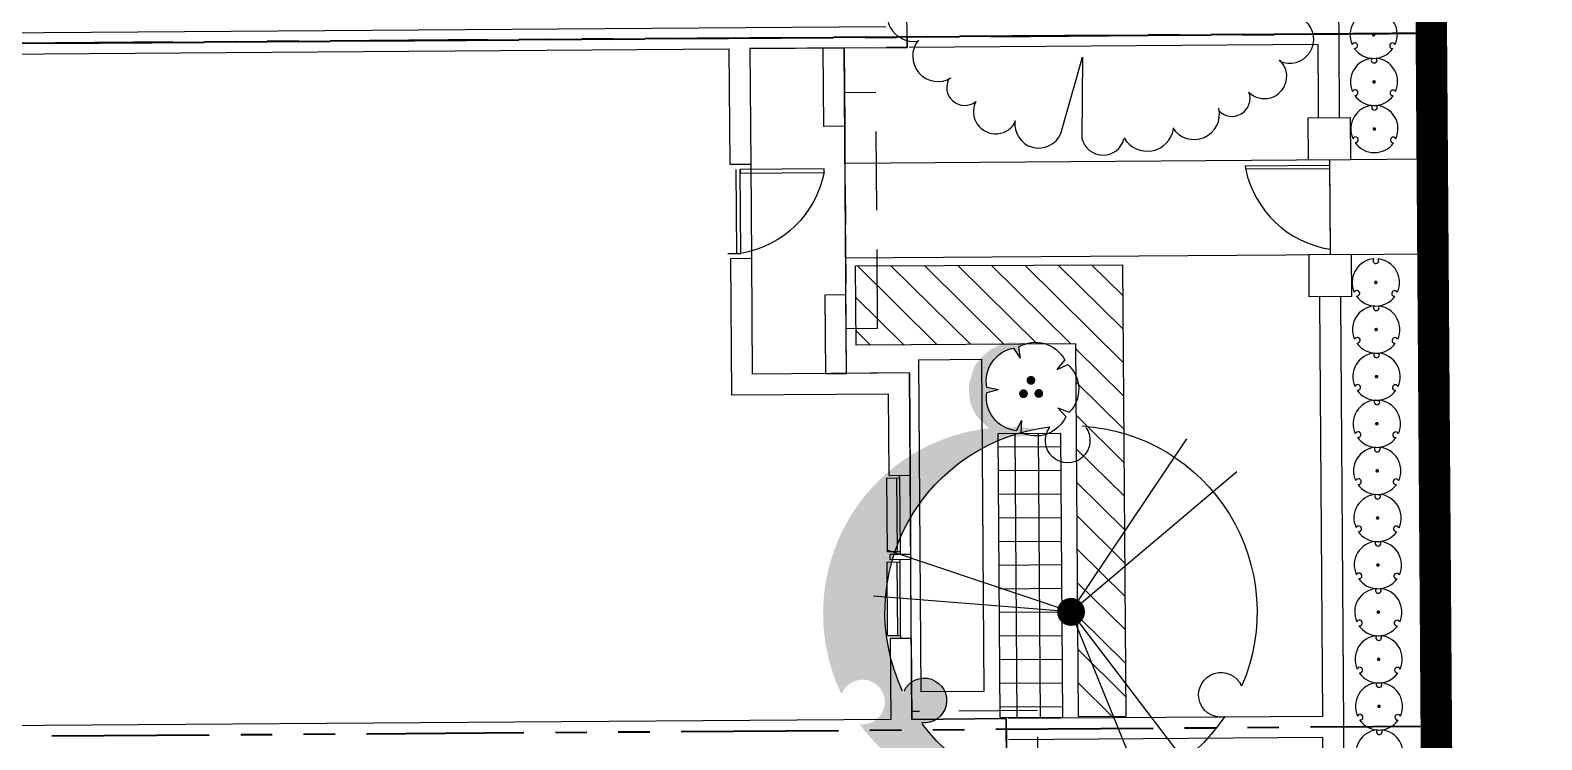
# Model space of a CAD drawing. Header units: feet. Extents: x 919634 to 928945, y 707022 to 708026.
# Drawn here: x 921037.9 to 921085.94, y 707492.02 to 707514.55 of the extents above; entities that cross this region are included whole.
import ezdxf

# ---------------------------------------------------------------- set-up
doc = ezdxf.new("R2010")
doc.units = ezdxf.units.FT
doc.header["$LTSCALE"] = 20
doc.header["$MEASUREMENT"] = 0
for name, pattern in [('PHANTOM2', [1.25, 0.625, -0.125, 0.125, -0.125, 0.125, -0.125]), ('Site Plan$0$HIDDEN2', [0.1875, 0.125, -0.0625]), ('Site Plan$0$PHANTOM2', [1.25, 0.625, -0.125, 0.125, -0.125, 0.125, -0.125])]:
    doc.linetypes.add(name, pattern=pattern)
doc.layers.add('-u-site-propline', color=7, linetype='PHANTOM2', true_color=0xd10000)
for name, color, linetype in [('-u-site-xref', 7, 'Continuous'), ('LK-SHRB-035M', 4, 'Continuous'), ('LK-SHRB-TRNK', 3, 'Continuous'), ('LP-SHRB', 7, 'Continuous'), ('Site Plan$0$-u-site-bldg_interior', 252, 'Continuous'), ('Site Plan$0$-u-site-fence', 4, 'Site Plan$0$FENCELINE1'), ('Site Plan$0$-u-site-wall', 4, 'Continuous'), ('Site Plan$0$A-DOOR', 253, 'Continuous'), ('Site Plan$0$SP-BLDG-ROOF ABOVE', 4, 'Site Plan$0$HIDDEN2'), ('x-RL TH8-LP Block$0$L-002', 253, 'Continuous'), ('x-RL TH8-LP Block$0$LK-SHRB-035M', 253, 'Continuous'), ('x-RL TH8-LP Block$0$LK-SHRB-TRNK', 253, 'Continuous'), ('x-RL TH8-LP Block$0$LK-TREE-013M', 253, 'Continuous'), ('x-RL TH8-LP Block$0$LK-TREE-035M', 253, 'Continuous'), ('x-RL TH8-LP Block$0$LK-TREE-050M', 253, 'Continuous'), ('x-RL TH8-LP Block$0$LK-TREE-TRNK', 253, 'Continuous'), ('x-RL TH8-LP Block$0$LP-PATT-GRND', 253, 'Continuous'), ('x-RL TH8-LP Block$0$LP-PATT-SHAR', 253, 'Continuous'), ('x-RL TH8-LP Block$0$LP-SHAR-BRDR-CONT', 253, 'Continuous'), ('x-RL TH8-LP Block$0$LP-SHRB', 253, 'Continuous'), ('x-RL TH8-LP Block$0$LP-TREE', 253, 'Continuous')]:
    doc.layers.add(name, color=color, linetype=linetype)
for name, color, linetype, lineweight in [('Site Plan$0$SP-LOT LINES', 252, 'Site Plan$0$PHANTOM2', 40), ('Site Plan$0$SP-SIDEWALK', 2, 'Continuous', 25), ('SP-BUILDING-FOOTPRINT', 1, 'Continuous', 25)]:
    doc.layers.add(name, color=color, linetype=linetype, lineweight=lineweight)
for name, color, linetype, plot in [('x-RL TH8-LP Block$0$-u-site-no_plot', 253, 'Continuous', False), ('x-RL TH8-LP Block$0$LK-SHRB-SHAD', 253, 'Continuous', False), ('x-RL TH8-LP Block$0$LK-TREE-SHAD', 253, 'Continuous', False)]:
    doc.layers.add(name, color=color, linetype=linetype, plot=plot)
doc.layers.get('-u-site-xref').off()
doc.linetypes.add('Site Plan$0$FENCELINE1', pattern='A,0.25,-0.1,[133,ltypeshp.shx,S=0.1,R=0,X=-0.1,Y=0],-0.1,1', length=1.45)

# ---------------------------------------------------------------- blocks, each defined once
blk = doc.blocks.new('Site Plan$0$_Details_TH8_wall')
at = {"layer": 'Site Plan$0$-u-site-fence'}
for p, q in [((9.367, 150.421, 0), (9.392, 147.421, 0)), ((9.368, 150.254, 0), (9.39, 147.587, 0))]:
    blk.add_line(p, q, dxfattribs=at)
at = {"layer": 'Site Plan$0$-u-site-fence', "elevation": 0}
blk.add_lwpolyline([(6.705, 150.118), (6.704, 150.232), (9.368, 150.254), (9.369, 150.139)], close=True, dxfattribs=at)
at = {"layer": 'Site Plan$0$-u-site-fence'}
blk.add_arc((9.876, 150.792, 0), 3.242, 192.0149, 261.3807, dxfattribs=at)
at = {"layer": 'Site Plan$0$-u-site-wall'}
for p, q in [((9.7, 150.423, 0), (9.526, 170.423)), ((8.998, 154.082, 0), (-3.999, 153.969)), ((9.03, 150.418, 0), (8.998, 154.082, 0)), ((9.184, 132.753, 0), (9.056, 147.418, 0)), ((9.886, 129.091, 0), (9.726, 147.424, 0)), ((9.184, 132.753, 0), (-0.814, 132.666, 0)), ((9.19, 132.083, 0), (-0.808, 131.996, 0)), ((9.216, 129.085, 0), (9.19, 132.083, 0))]:
    blk.add_line(p, q, dxfattribs=at)
for points in [[(10.026, 151.766), (10.037, 150.426), (8.697, 150.415), (8.686, 151.755)], [(10.062, 147.426), (10.072, 146.086), (8.733, 146.075), (8.722, 147.415)]]:
    blk.add_wipeout(points).translate(0, 0, 0).dxf.layer = 'Site Plan$0$-u-site-wall'
at = {"layer": 'Site Plan$0$-u-site-wall', "elevation": 0}
for points in [[(10.026, 151.766), (10.037, 150.426), (8.697, 150.415), (8.686, 151.755)], [(10.062, 147.426), (10.072, 146.086), (8.733, 146.075), (8.722, 147.415)]]:
    blk.add_lwpolyline(points, close=True, dxfattribs=at)
blk = doc.blocks.new('*U239')
at = {"layer": 'Site Plan$0$A-DOOR'}
blk.add_lwpolyline([(-28.62, -31.97), (-30, -31.97), (-30, 0), (-28.62, 0)], close=True, dxfattribs=at)
blk.add_arc((-36.41, 6.14), 38.9, 281.54667, 350.91249, dxfattribs=at)
blk = doc.blocks.new('Site Plan')
at = {"layer": 'Site Plan$0$-u-site-bldg_interior'}
for p, q in [((921012.016, 707514.288, 0), (921065.098, 707514.667, 0)), ((921060.777, 707513.969, 0), (921065.11, 707514, 0)), ((921064.443, 707513.995, 0), (921060.777, 707513.969, 0)), ((921001.195, 707513.543, 0), (921060.11, 707513.964, 0)), ((921060.11, 707513.964, 0), (921060.136, 707510.298, 0)), ((921060.777, 707513.969, 0), (921060.803, 707510.303, 0)), ((921060.136, 707510.298, 0), (921060.803, 707510.303, 0)), ((921060.803, 707510.303, 0), (921060.825, 707507.303, 0)), ((921060.361, 707507.466, 0), (921060.342, 707510.133, 0)), ((921060.486, 707507.467, 0), (921060.467, 707510.134, 0)), ((921060.073, 707507.464, 0), (921060.486, 707507.467, 0)), ((921060.825, 707507.303, 0), (921060.158, 707507.298, 0)), ((921060.158, 707507.298, 0), (921060.189, 707502.965, 0)), ((921060.825, 707507.303, 0), (921060.851, 707503.636, 0)), ((921065.843, 707503.672, 0), (921060.851, 707503.636, 0)), ((921065.843, 707503.672, 0), (921065.866, 707500.422, 0)), ((921065.181, 707503, 0), (921060.189, 707502.965, 0)), ((921065.2, 707500.417, 0), (921065.181, 707503, 0)), ((921065.117, 707500.333, 0), (921065.53, 707500.336, 0)), ((921065.117, 707500.333, 0), (921065.134, 707498, 0)), ((921065.2, 707500.417, 0), (921065.866, 707500.422, 0)), ((921065.437, 707500.336, 0), (921065.454, 707498.002, 0)), ((921065.53, 707500.336, 0), (921065.529, 707500.42, 0)), ((921065.53, 707500.336, 0), (921065.547, 707498.003, 0)), ((921065.866, 707500.422, 0), (921065.884, 707497.922, 0)), ((921065.134, 707498, 0), (921065.547, 707498.003, 0)), ((921065.136, 707497.667, 0), (921065.549, 707497.67, 0)), ((921065.153, 707495.333, 0), (921065.136, 707497.667, 0)), ((921065.218, 707497.917, 0), (921065.884, 707497.922, 0)), ((921065.218, 707497.917, 0), (921065.219, 707497.751, 0)), ((921065.219, 707497.751, 0), (921065.885, 707497.755, 0)), ((921065.473, 707495.336, 0), (921065.457, 707497.669, 0)), ((921065.547, 707498.003, 0), (921065.547, 707497.92, 0)), ((921065.549, 707497.67, 0), (921065.548, 707497.753, 0)), ((921065.566, 707495.336, 0), (921065.549, 707497.67, 0)), ((921065.884, 707497.922, 0), (921065.885, 707497.755, 0)), ((921065.903, 707495.255, 0), (921065.885, 707497.755, 0)), ((921065.153, 707495.333, 0), (921065.566, 707495.336, 0)), ((921065.566, 707495.336, 0), (921065.566, 707495.253, 0)), ((921065.237, 707495.251, 0), (921065.903, 707495.255, 0)), ((921065.237, 707495.251, 0), (921065.255, 707492.667, 0)), ((921065.903, 707495.255, 0), (921065.922, 707492.672, 0)), ((921065.255, 707492.667, 0), (921021.597, 707492.355, 0)), ((921068.926, 707492.027, 0), (921068.941, 707490.027, 0))]:
    blk.add_line(p, q, dxfattribs=at)
at = {"layer": 'Site Plan$0$-u-site-bldg_interior', "elevation": 0}
for points in [[(921065.764, 707514.672), (921065.769, 707514.005), (921065.11, 707514)], [(921065.922, 707492.672), (921068.922, 707492.694), (921068.926, 707492.027)]]:
    blk.add_lwpolyline(points, dxfattribs=at)
for points in [[(921063.12, 707511.498), (921063.103, 707513.986), (921063.769, 707513.991), (921063.787, 707511.502)], [(921063.159, 707506.141), (921063.176, 707503.653), (921063.843, 707503.658), (921063.825, 707506.146)]]:
    blk.add_lwpolyline(points, close=True, dxfattribs=at)
at = {"layer": 'Site Plan$0$SP-BLDG-ROOF ABOVE', "ltscale": 0.5}
blk.add_line((921063.787, 707511.502, 0), (921063.825, 707506.146, 0), dxfattribs=at)
at = {"layer": 'Site Plan$0$SP-BLDG-ROOF ABOVE', "elevation": 0}
for points in [[(921063.833, 707505.084), (921064.833, 707505.091), (921064.779, 707512.572), (921063.779, 707512.565)], [(921065.997, 707482.089), (921069.997, 707482.118), (921069.92, 707492.953), (921065.92, 707492.924)]]:
    blk.add_lwpolyline(points, dxfattribs=at)
at = {"layer": 'Site Plan$0$SP-LOT LINES', "ltscale": 0.4}
blk.add_line((921082.747, 707470.458, 0), (921082.59, 707492.458, 0), dxfattribs=at)
at = {"layer": 'Site Plan$0$SP-LOT LINES', "ltscale": 0.4, "elevation": 0}
for points in [[(921082.433, 707514.457), (921082.273, 707536.79), (920988.276, 707536.118), (920988.435, 707513.786)], [(921082.59, 707492.458), (921082.433, 707514.457), (920988.435, 707513.786), (920988.593, 707491.786)]]:
    blk.add_lwpolyline(points, close=True, dxfattribs=at)
at = {"layer": 'Site Plan$0$SP-SIDEWALK', "elevation": 0}
blk.add_lwpolyline([(921082.483, 707507.458), (921082.462, 707510.458), (921063.795, 707510.324), (921063.817, 707507.324)], close=True, dxfattribs=at)
at = {"layer": 'Site Plan$0$-u-site-bldg_interior', "xscale": -0.08333333333333336, "yscale": 0.08333333333333336, "zscale": 0.08333333333333333, "rotation": 90.40944444462218}
blk.add_blockref('*U239', (921060.485, 707507.634, 0), dxfattribs=at)
at = {"layer": 'Site Plan$0$-u-site-wall', "rotation": 359.9113211181721}
blk.add_blockref('Site Plan$0$_Details_TH8_wall', (921069.595, 707360.029, 0), dxfattribs=at)
blk = doc.blocks.new('x-RL TH8-LP Block$0$SHRUB-LRG-421')
at = {"layer": 'x-RL TH8-LP Block$0$LK-SHRB-SHAD'}
blk.add_hatch(color=256, dxfattribs=at).paths.add_polyline_path([(0.049, 0.486), (0.125, 0.496), (0.228, 0.5), (0.331, 0.473), (0.43, 0.425), (0.524, 0.346), (0.597, 0.261), (0.63, 0.172), (0.666, 0.057), (0.668, -0.025), (0.655, -0.135), (0.625, -0.218), (0.59, -0.283), (0.496, -0.386), (0.428, -0.439), (0.359, -0.48), (0.255, -0.51), (0.159, -0.514), (0.102, -0.508), (0.035, -0.501), (0.12, -0.473), (0.107, -0.347), (0.171, -0.457), (0.31, -0.411), (0.412, -0.31), (0.473, -0.193), (0.481, -0.097), (0.476, -0.034), (0.354, -0.007), (0.48, 0.018), (0.478, 0.145), (0.425, 0.28), (0.364, 0.353), (0.26, 0.42), (0.175, 0.436), (0.109, 0.331), (0.125, 0.455), (0.067, 0.478)])
at = {"layer": 'x-RL TH8-LP Block$0$LK-SHRB-035M'}
for p, q in [((0.107, 0.327), (0.123, 0.452)), ((0.107, 0.327), (0.177, 0.438)), ((-0.285, 0.2), (-0.399, 0.253)), ((-0.285, 0.2), (-0.368, 0.3)), ((0.349, -0.006), (0.473, 0.018)), ((0.349, -0.006), (0.476, -0.038)), ((-0.285, -0.212), (-0.406, -0.26)), ((-0.285, -0.212), (-0.371, -0.304)), ((0.107, -0.339), (0.168, -0.449)), ((0.107, -0.339), (0.116, -0.469))]:
    blk.add_line(p, q, dxfattribs=at)
for centre, start, end in [((-0.05, 0.141), 60.9041, 153.4676), ((0.124, 0.086), 348.9041, 81.4676), ((-0.157, -0.007), 132.9041, 225.4676), ((0.125, -0.096), 276.9041, 9.4676), ((-0.048, -0.154), 204.9041, 297.4676)]:
    blk.add_arc(centre, 0.355, start, end, dxfattribs=at)
at = {"layer": 'x-RL TH8-LP Block$0$LK-SHRB-TRNK', "const_width": 0.0469}
for points in [[(-0.024, 0.089, 1), (0.023, 0.089, 1)], [(-0.106, -0.053, 1), (-0.059, -0.053, 1)], [(0.058, -0.053, 1), (0.105, -0.053, 1)]]:
    blk.add_lwpolyline(points, format="xyb", close=True, dxfattribs=at)
blk = doc.blocks.new('x-RL TH8-LP Block$0$TREE-DCID-003')
at = {"layer": 'x-RL TH8-LP Block$0$LK-TREE-SHAD'}
h = blk.add_hatch(color=256, dxfattribs=at)
edge = h.paths.add_edge_path()
edge.add_arc((0.3969, -0.2334), 0.06, 21.1548, 278.3748)
edge.add_arc((-0.0009, -0.0016), 0.5, 279.6134, 324.3885, ccw=False)
edge.add_arc((0.1661, -0.0016), 0.5, 260.3866, 324.3885)
edge.add_arc((0.5639, -0.2334), 0.06, 21.1548, 278.3748, ccw=False)
edge.add_arc((0.1661, -0.0016), 0.5, 335.1411, 454.3498)
edge.add_arc((0.1661, -0.0016), 0.5, 94.3498, 99.6134)
edge.add_arc((-0.0009, -0.0016), 0.5, -24.8589, 80.3866, ccw=False)
at = {"layer": 'x-RL TH8-LP Block$0$LK-TREE-013M'}
for q in [(-0.3184, 0.4595), (0.4914, 0.1734), (-0.3323, -0.4497)]:
    blk.add_line((0, 0), q, dxfattribs=at)
at = {"layer": 'x-RL TH8-LP Block$0$LK-TREE-035M'}
for q in [(-0.4516, 0.3697), (0.5298, 0.0507), (-0.2009, -0.5161)]:
    blk.add_line((0, 0), q, dxfattribs=at)
at = {"layer": 'x-RL TH8-LP Block$0$LK-TREE-050M'}
for centre, radius, start, end in [((0, 0), 0.5, 94.3498, 204.1975), ((0.0019, 0.4604), 0.06, 145.5617, 37.3741), ((0, 0), 0.5, 335.6607, 84.3619), ((-0.3996, -0.2286), 0.06, 265.5617, 157.3741), ((0.3978, -0.2318), 0.06, 25.5617, 277.3741), ((0, 0), 0.5, 215.058, 323.9795)]:
    blk.add_arc(centre, radius, start, end, dxfattribs=at)
at = {"layer": 'x-RL TH8-LP Block$0$LK-TREE-TRNK', "const_width": 0.0375}
blk.add_lwpolyline([(-0.0188, 0, 1), (0.0187, 0, 1)], format="xyb", close=True, dxfattribs=at)
blk = doc.blocks.new('x-RL TH8-LP Block$0$TREE-SIMP-024')
at = {"layer": 'x-RL TH8-LP Block$0$LK-TREE-SHAD'}
blk.add_hatch(color=256, dxfattribs=at).paths.add_polyline_path([(0.189, -0.4915), (0.2123, -0.5256), (0.2532, -0.5283), (0.312, -0.5024), (0.3489, -0.5037), (0.3748, -0.4777), (0.4104, -0.4941), (0.4459, -0.4805), (0.45, -0.4463), (0.4828, -0.4436), (0.5238, -0.4272), (0.5374, -0.3916), (0.4678, -0.2646), (0.4815, -0.2673), (0.5812, -0.3424), (0.6358, -0.3069), (0.6249, -0.2714), (0.6563, -0.2536), (0.6905, -0.1921), (0.6755, -0.1798), (0.6932, -0.1621), (0.7151, -0.1238), (0.7083, -0.0979), (0.6933, -0.0664), (0.7124, -0.0446), (0.7206, -0.0091), (0.6906, 0.0073), (0.7329, 0.036), (0.737, 0.0729), (0.7179, 0.092), (0.6769, 0.0893), (0.7125, 0.1385), (0.7029, 0.1672), (0.6688, 0.1931), (0.6565, 0.2054), (0.5362, 0.1589), (0.5335, 0.1781), (0.6456, 0.2601), (0.6292, 0.312), (0.5868, 0.3188), (0.58, 0.3447), (0.5418, 0.4021), (0.5254, 0.4076), (0.509, 0.3994), (0.5035, 0.4158), (0.4694, 0.4499), (0.4489, 0.4567), (0.4038, 0.4526), (0.3942, 0.4813), (0.3464, 0.4963), (0.3341, 0.4758), (0.3328, 0.5154), (0.3082, 0.5264), (0.2494, 0.5168), (0.244, 0.4949), (0.2112, 0.5523), (0.1525, 0.5263), (0.1497, 0.5017), (0.1811, 0.4949), (0.203, 0.4785), (0.2125, 0.458), (0.2344, 0.4608), (0.2836, 0.4553), (0.2904, 0.4348), (0.3082, 0.3925), (0.3614, 0.3884), (0.3819, 0.3542), (0.3833, 0.3228), (0.412, 0.3187), (0.4338, 0.2887), (0.4365, 0.2477), (0.3122, 0.1589), (0.4802, 0.2149), (0.5048, 0.1876), (0.5075, 0.1603), (0.5048, 0.1275), (0.4966, 0.1084), (0.5239, 0.1002), (0.5417, 0.0578), (0.5266, 0.0182), (0.5075, 0.0127), (0.5253, -0.005), (0.5129, -0.0528), (0.4979, -0.0569), (0.5361, -0.1198), (0.5033, -0.1635), (0.4733, -0.1662), (0.4801, -0.2004), (0.4746, -0.2304), (0.4514, -0.2564), (0.4418, -0.2605), (0.4268, -0.2701), (0.4186, -0.3138), (0.3899, -0.3398), (0.3653, -0.3288), (0.2397, -0.2387), (0.3434, -0.3917), (0.3257, -0.4368), (0.2901, -0.4504), (0.2697, -0.4382), (0.256, -0.4409), (0.2505, -0.4846), (0.2287, -0.4874), (0.2177, -0.4983)])
at = {"layer": 'x-RL TH8-LP Block$0$LK-TREE-050M'}
for p, q in [((-0.0537, 0.4916), (-0.0486, 0.3204)), ((-0.0486, 0.3204), (-0.1005, 0.4881)), ((0.2897, 0.1452), (0.4332, 0.2464)), ((0.4509, 0.203), (0.2897, 0.1452)), ((-0.4841, 0.1008), (-0.3198, 0.0528)), ((-0.3198, 0.0528), (-0.4953, 0.0553)), ((0.3324, -0.3661), (0.2277, -0.2307)), ((0.2277, -0.2307), (0.3682, -0.3358)), ((-0.2455, -0.4293), (-0.149, -0.2878)), ((-0.149, -0.2878), (-0.2056, -0.454))]:
    blk.add_line(p, q, dxfattribs=at)
for centre, radius, start, end in [((-0.002, 0.4869), 0.0519, 9.8947, 174.7586), ((0.0948, 0.4893), 0.048, 350.9389, 173.4734), ((-0.1407, 0.4644), 0.0467, 30.6126, 182.9404), ((0.1743, 0.46), 0.0388, 346.4678, 145.8461), ((-0.2256, 0.4165), 0.058, 48.1939, 187.3851), ((0.2495, 0.4129), 0.0549, 338.5457, 138.9427), ((-0.3156, 0.3649), 0.0549, 50.5457, 210.9427), ((0.3264, 0.3433), 0.058, 336.1939, 115.3851), ((-0.3836, 0.3079), 0.0388, 58.4678, 217.8461), ((0.3982, 0.2773), 0.0467, 318.6126, 110.9404), ((-0.4361, 0.2414), 0.048, 62.9389, 245.4734), ((-0.4637, 0.1485), 0.0519, 81.8947, 246.7586), ((0.4624, 0.1524), 0.0519, 297.8947, 102.7586), ((0.4947, 0.0611), 0.048, 278.9389, 101.4734), ((-0.4851, 0.0097), 0.0467, 102.6126, 254.9404), ((0.4913, -0.0236), 0.0388, 274.4678, 73.8461), ((-0.4659, -0.0859), 0.058, 120.1939, 259.3851), ((0.4698, -0.1097), 0.0549, 266.5457, 66.9427), ((-0.4445, -0.1874), 0.0549, 122.5457, 282.9427), ((0.4274, -0.2044), 0.058, 264.1939, 43.3851), ((-0.4114, -0.2697), 0.0388, 130.4678, 289.8461), ((0.3867, -0.293), 0.0467, 246.6126, 38.9404), ((-0.3643, -0.3401), 0.048, 134.9389, 317.4734), ((-0.2845, -0.3951), 0.0519, 153.8947, 318.7586), ((0.2878, -0.3927), 0.0519, 225.8947, 30.7586), ((-0.1591, -0.4583), 0.0467, 174.6126, 326.9404), ((0.2109, -0.4516), 0.048, 206.9389, 29.4734), ((-0.0623, -0.4696), 0.058, 192.1939, 331.3851), ((0.0408, -0.4807), 0.0549, 194.5457, 354.9427), ((0.1294, -0.4746), 0.0388, 202.4678, 1.8461)]:
    blk.add_arc(centre, radius, start, end, dxfattribs=at)
at = {"layer": 'x-RL TH8-LP Block$0$LK-TREE-TRNK', "const_width": 0.0375}
blk.add_lwpolyline([(0.0133, 0.0133, 1), (-0.0133, -0.0133, 1)], format="xyb", close=True, dxfattribs=at)
blk = doc.blocks.new('x-RL TH8-LP Block', base_point=(1241.699, 358.171))
at = {"layer": 'x-RL TH8-LP Block$0$LP-PATT-GRND'}
h = blk.add_hatch(dxfattribs=at)
h.set_pattern_fill('ANSI31', color=256, scale=6)
h.set_pattern_definition([(45, (922115.3144, 708877.3474), (-0.5303300859, 0.5303300859), [])])
h.paths.add_polyline_path([(1374.403, 368.039), (1374.403, 369.539), (1386.247, 369.54), (1386.257, 376.524), (1388.774, 376.523), (1388.753, 368.039)])
at = {"layer": 'x-RL TH8-LP Block$0$LP-PATT-SHAR'}
h = blk.add_hatch(dxfattribs=at)
h.set_pattern_fill('ANSI37', color=256, scale=6, angle=45)
h.set_pattern_definition([(90, (922118.96254, 708828.6941), (-0.75, 0), []), (180, (922118.96254, 708828.6941), (-6e-17, -0.75), [])])
h.paths.add_polyline_path([(1383.411, 372.039), (1374.403, 372.039), (1374.403, 370.039), (1383.411, 370.039)])
at = {"layer": 'x-RL TH8-LP Block$0$-u-site-no_plot'}
blk.add_line((1241.699, 358.171), (1418.366, 358.171), dxfattribs=at)
at = {"layer": 'x-RL TH8-LP Block$0$L-002'}
blk.add_lwpolyline([(1374.403, 368.039), (1374.403, 369.539), (1386.247, 369.54), (1386.257, 376.524), (1388.774, 376.523), (1388.753, 368.039)], close=True, dxfattribs=at)
at = {"layer": 'x-RL TH8-LP Block$0$LP-SHAR-BRDR-CONT'}
for points in [[(1385.784, 372.539), (1375.237, 372.539), (1375.237, 374.539), (1385.784, 374.539)], [(1383.411, 372.039), (1374.403, 372.039), (1374.403, 370.039), (1383.411, 370.039)]]:
    blk.add_lwpolyline(points, close=True, dxfattribs=at)
at = {"layer": 'x-RL TH8-LP Block$0$LP-SHRB', "xscale": -2.960220199269132, "yscale": 2.960220199269132, "zscale": 2.960220199269134, "rotation": 270.4580323860677}
blk.add_blockref('x-RL TH8-LP Block$0$SHRUB-LRG-421', (1384.839, 370.975, -0.001), dxfattribs=at)
at = {"layer": 'x-RL TH8-LP Block$0$LP-TREE', "xscale": -11.8270734553083, "yscale": 11.8270734553083, "zscale": 11.82707345530831, "rotation": 270.4580323860677}
blk.add_blockref('x-RL TH8-LP Block$0$TREE-DCID-003', (1377.741, 369.755), dxfattribs=at)
at = {"layer": 'x-RL TH8-LP Block$0$LP-TREE', "xscale": 14.70790299536585, "yscale": 14.70790299536585, "zscale": 14.70790299536585}
blk.add_blockref('x-RL TH8-LP Block$0$TREE-SIMP-024', (1400.058, 368.486), dxfattribs=at)
blk = doc.blocks.new('SHRUB-LRG-020')
at = {"layer": 'LK-SHRB-035M'}
for centre, radius, start, end in [((0, 0), 0.5, 94.3498, 204.1975), ((0.002, 0.46), 0.06, 145.5617, 37.3741), ((0, 0), 0.5, 335.6607, 84.3619), ((-0.4, -0.229), 0.06, 265.5617, 157.3741), ((0, 0), 0.5, 215.058, 323.9795), ((0.398, -0.232), 0.06, 25.5617, 277.3741)]:
    blk.add_arc(centre, radius, start, end, dxfattribs=at)
at = {"layer": 'LK-SHRB-TRNK', "const_width": 0.0375}
blk.add_lwpolyline([(-0.019, 0, 1), (0.019, 0, 1)], format="xyb", close=True, dxfattribs=at)

msp = doc.modelspace()

# ---------------------------------------------------------------- block references
at = {"layer": '-u-site-xref'}
msp.add_blockref('Site Plan', (0, 0), dxfattribs=at)

# ---------------------------------------------------------------- next in the draw order: linework, layer by layer
at = {"layer": '-u-site-propline', "const_width": 1}
msp.add_lwpolyline([(920947, 707545.92), (920946.201, 707600.835), (920548.473, 707598.249), (920114.576, 707595.417), (920115.105, 707522.895), (920102.967, 707404.748), (920105.543, 707051.813), (920991.697, 707057.367), (920991.473, 707093.125), (921085.439, 707093.799), (921082.202, 707546.78)], close=True, dxfattribs=at)
at = {"layer": 'SP-BUILDING-FOOTPRINT', "elevation": 0}
msp.add_lwpolyline([(921068.995, 707482.361), (921068.922, 707492.694), (921065.922, 707492.672), (921065.843, 707503.672), (921063.843, 707503.658), (921063.769, 707513.991), (921065.769, 707514.005), (921065.676, 707527.005), (921069.676, 707527.033), (921069.607, 707536.7), (921063.607, 707536.657), (921063.607, 707536.659), (921031.441, 707536.427), (921031.522, 707525.094), (921011.273, 707524.949), (921011.349, 707514.283), (921000.524, 707514.205), (921000.605, 707502.872), (921020.854, 707503.017), (921020.935, 707491.684)], dxfattribs=at)

# ---------------------------------------------------------------- next in the draw order: block references
at = {"layer": '-u-site-xref', "rotation": 90.40944444466847}
msp.add_blockref('x-RL TH8-LP Block', (921083.536, 707360.128, 0), dxfattribs=at)
at = {"layer": 'LP-SHRB', "xscale": 1.502163410681632, "yscale": 1.502163410681632, "zscale": 1.502163410681632}
for p in [(921080.6, 707514.409), (921080.612, 707512.913), (921080.623, 707511.418), (921080.668, 707506.545), (921080.679, 707505.05), (921080.69, 707503.554), (921080.701, 707502.058), (921080.713, 707500.563), (921080.724, 707499.067), (921080.735, 707497.571), (921080.746, 707496.076), (921080.758, 707494.58), (921080.769, 707493.084), (921080.78, 707491.589)]:
    msp.add_blockref('SHRUB-LRG-020', p, dxfattribs=at)

doc.saveas('drawing.dxf')
